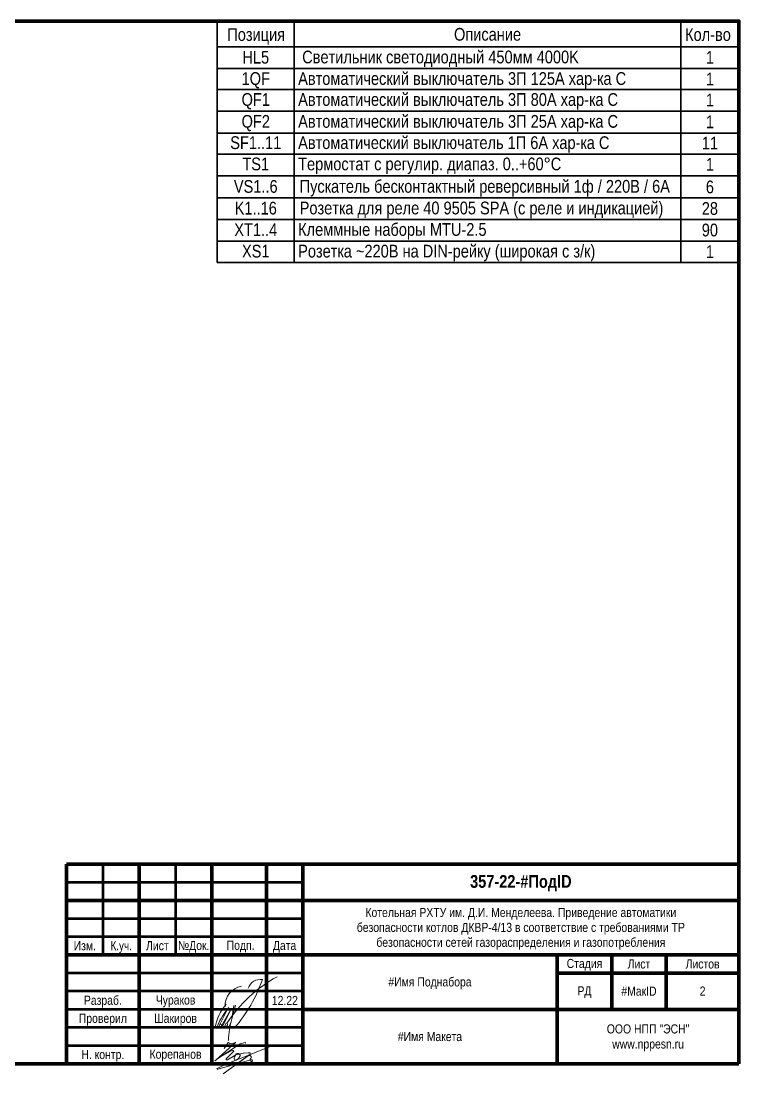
# Model space of a CAD drawing. Header units: millimetres. Extents: x -6000 to 26000, y -6000 to 26000.
# Drawn here: x 217.5 to 415, y -5365.6 to -5075.9 of the extents above; entities that cross this region are included whole.
import ezdxf

# ---------------------------------------------------------------- set-up
doc = ezdxf.new("R2010")
doc.units = ezdxf.units.MM
doc.header["$MEASUREMENT"] = 0
for name, color, linetype, lineweight in [('0_Ном._пера__1', 7, 'Continuous', 15), ('0_Ном._пера__241', 7, 'Continuous', 50), ('0_Ном._пера__246', 7, 'Continuous', 100), ('2D - Общий_Ном._пера__21', 7, 'Continuous', 30), ('Аннотация - Текст_Ном._пера__1', 7, 'Continuous', 15)]:
    doc.layers.add(name, color=color, linetype=linetype, lineweight=lineweight)
doc.layers.add('0_Ном._пера__9', color=7, linetype='Continuous', lineweight=15, true_color=0x3dad99)
doc.styles.add('СГЕНЕРИР_СТИЛЬ_1', font='')
doc.styles.add('СГЕНЕРИР_СТИЛЬ_4', font='')
doc.styles.get('СГЕНЕРИР_СТИЛЬ_1').set_extended_font_data('Arial Narrow')
doc.styles.get('СГЕНЕРИР_СТИЛЬ_4').set_extended_font_data('Arial Narrow', bold=True)

msp = doc.modelspace()

# ---------------------------------------------------------------- linework, layer by layer
at = {"layer": '0_Ном._пера__241', "color": 7, "linetype": 'Continuous', "lineweight": 50}
for p, q in [((240, -5307.86), (240, -5332.86)), ((260, -5307.86), (260, -5332.86)), ((230, -5312.86), (295, -5312.86)), ((230, -5322.86), (295, -5322.86)), ((295, -5327.86), (230, -5327.86)), ((295, -5337.86), (230, -5337.86)), ((295, -5342.86), (230, -5342.86)), ((295, -5347.86), (230, -5347.86)), ((295, -5352.86), (230, -5352.86)), ((295, -5357.86), (230, -5357.86))]:
    msp.add_line(p, q, dxfattribs=at)
at = {"layer": '0_Ном._пера__246', "color": 7, "linetype": 'Continuous', "lineweight": 100}
for p, q in [((415, -5307.86), (230, -5307.86)), ((230, -5307.86), (230, -5362.86)), ((250, -5307.86), (250, -5362.86)), ((270, -5307.86), (270, -5362.86)), ((285, -5307.86), (285, -5362.86)), ((295, -5307.86), (295, -5362.86)), ((415, -5317.86), (230, -5317.86)), ((415, -5332.86), (230, -5332.86)), ((365, -5362.86), (365, -5332.86)), ((380, -5332.86), (380, -5347.86)), ((395, -5332.86), (395, -5347.86)), ((415, -5337.86), (365, -5337.86)), ((415, -5347.86), (295, -5347.86))]:
    msp.add_line(p, q, dxfattribs=at)
at = {"layer": '0_Ном._пера__246', "color": 7, "linetype": 'Continuous', "lineweight": 100, "flags": 128}
msp.add_lwpolyline([(415, -5362.86), (415, -5075.86), (20, -5075.86), (20, -5362.86)], close=True, dxfattribs=at)
at = {"layer": '0_Ном._пера__9', "color": 135, "linetype": 'Continuous', "lineweight": 15, "true_color": 0x3dad99}
for p, q in [((274.54, -5347.21), (271.86, -5352.75)), ((272.35, -5352.85), (275.1, -5348.06)), ((275.1, -5348.06), (272.84, -5352.75)), ((275.49, -5350.5), (276.47, -5346.74)), ((275.49, -5350.5), (276.07, -5346.76)), ((274.27, -5351.92), (274.13, -5352.96)), ((274.53, -5353.01), (275.27, -5351.27)), ((273.33, -5352.85), (273.51, -5352.53))]:
    msp.add_line(p, q, dxfattribs=at)
at = {"layer": '0_Ном._пера__9', "color": 135, "linetype": 'Continuous', "lineweight": 15, "true_color": 0x3dad99, "flags": 128}
for points in [[(273.37, -5358.62), (274.48, -5356.99, -0.414214), (274.51, -5356.98), (274.64, -5357.07, 0.267949), (275.98, -5357.17), (276.48, -5356.93, -0.775573), (276.51, -5356.96), (271.17, -5361.71), (270.81, -5362.06), (270.95, -5361.91, 0.030067), (271.39, -5361.54), (276.91, -5357.85, -0.091908), (278.11, -5357.27), (279.12, -5357, -0.933541), (279.19, -5357.12)], [(271.87, -5361.23), (275.11, -5359.39, -0.08719), (275.64, -5359.16), (275.75, -5359.13, -0.702393), (275.98, -5359.47), (273.94, -5361.5, 0.136086), (273.9, -5361.6, 0.443716), (274.02, -5361.74), (274.18, -5361.74, 0.161222), (274.25, -5361.71), (276.29, -5360.52, -0.026522), (276.38, -5360.45, -0.768791), (276.46, -5360.52), (276.23, -5360.96, 0.105043), (276.11, -5361.38, 0.43472), (276.54, -5361.84, 0.16132), (276.66, -5361.8), (277.28, -5361.34, 0.102211), (277.56, -5361.02), (277.58, -5360.98, -0.023478), (277.62, -5360.92, 0.197304), (277.75, -5360.37, 0.161257), (277.69, -5360.26, 0.094433), (277.46, -5360.1), (277.44, -5360.09, 0.083774), (277.2, -5360.04, 0.05387), (276.8, -5360.06, 0.985858), (276.69, -5360.38), (278.65, -5359.94, -0.027151), (278.73, -5359.93), (280.02, -5359.78, -0.046388), (280.15, -5359.78), (280.38, -5359.8, -0.65616), (280.5, -5360.15), (273.14, -5365.63), (279.32, -5361.13), (280.16, -5360.57), (280.27, -5360.56, -0.038414), (280.38, -5360.55), (280.48, -5360.55), (280.5, -5360.55, -0.402341), (280.8, -5361.16, 0.020676), (280.78, -5361.22), (280.55, -5361.59, 0.467701), (280.83, -5362.2, 0.131652), (281.07, -5362.12, 0.726247), (280.97, -5361.74), (280.88, -5361.73, 0.115506), (280.74, -5361.74), (274.6, -5363.46), (271.6, -5364.28), (271.48, -5364.27, -0.747293), (271.44, -5364.12), (273.5, -5363.14), (286.93, -5357.67)]]:
    msp.add_lwpolyline(points, format="xyb", dxfattribs=at)
at = {"layer": '0_Ном._пера__9', "color": 135, "linetype": 'Continuous', "lineweight": 15, "true_color": 0x3dad99}
for centre, radius, start, end in [((306.41, -5372.69), 38.51, 118.6981, 146.8966), ((243.78, -5325.36), 42.61, 319.6537, 340.3805), ((283.34, -5343.14), 3.52, 80.6082, 161.7985), ((279.27, -5347), 5.66, 101.6434, 180.3746), ((283.79, -5355.1), 13.12, 138.6736, 169.7126), ((286.05, -5358.1), 15.59, 139.9163, 160.3208), ((272.19, -5352.55), 0.668, 353.3227, 96.6773), ((296.11, -5356.74), 21.55, 163.167, 179.0964), ((273.35, -5352.25), 0.661, 268.7016, 341.1724)]:
    msp.add_arc(centre, radius, start, end, dxfattribs=at)
msp.add_ellipse((273.9, -5352.32), major_axis=(0.248, 0.662), ratio=0.421875, dxfattribs=at)
at = {"layer": '2D - Общий_Ном._пера__21', "color": 7, "linetype": 'Continuous', "lineweight": 30}
for p, q in [((271.49, -5075.86), (271.49, -5142.33)), ((271.49, -5075.86), (415, -5075.86)), ((292.66, -5075.86), (292.66, -5142.33)), ((399.02, -5075.86), (399.02, -5142.33)), ((415, -5075.86), (415, -5142.33)), ((271.49, -5082.96), (415, -5082.96)), ((271.49, -5088.9), (415, -5088.9)), ((271.49, -5094.66), (415, -5094.66)), ((271.49, -5100.68), (415, -5100.68)), ((271.49, -5106.7), (415, -5106.7)), ((271.49, -5112.49), (415, -5112.49)), ((271.49, -5118.5), (415, -5118.5)), ((271.49, -5124.52), (415, -5124.52)), ((271.49, -5130.46), (415, -5130.46)), ((271.49, -5136.4), (415, -5136.4)), ((271.49, -5142.33), (415, -5142.33))]:
    msp.add_line(p, q, dxfattribs=at)

# ---------------------------------------------------------------- texts
at = {"layer": '0_Ном._пера__1', "color": 7, "linetype": 'Continuous', "lineweight": 15, "attachment_point": 5}
for s, insert, char_height, style in [('\\A1;{\\pqc;\\fArial Narrow|b1|i0|c204|p34;357-22\\fArial Narrow|b1|i0|c204|p34;-\\fArial Narrow|b1|i0|c204|p34;#ПодID}', (355, -5313.15), 3.5, 'СГЕНЕРИР_СТИЛЬ_4'), ('\\A1;{\\pqc;\\fArial Narrow|b0|i0|c204|p34;Изм.}', (235.04, -5330.35), 2.5, 'СГЕНЕРИР_СТИЛЬ_1'), ('\\A1;{\\W0.950000x;\\pqc;\\fArial Narrow|b0|i0|c204|p34;К.уч.}', (245.04, -5330.69), 2.5, 'СГЕНЕРИР_СТИЛЬ_1'), ('\\A1;{\\pqc;\\fArial Narrow|b0|i0|c204|p34;Лист}', (255, -5330.35), 2.5, 'СГЕНЕРИР_СТИЛЬ_1'), ('\\A1;{\\pqc;\\fArial Narrow|b0|i0|c204|p34;№Док.}', (265, -5330.62), 2.5, 'СГЕНЕРИР_СТИЛЬ_1'), ('\\A1;{\\pqc;\\fArial Narrow|b0|i0|c204|p34; Подп.}', (277.5, -5330.59), 2.5, 'СГЕНЕРИР_СТИЛЬ_1'), ('\\A1;{\\pqc;\\fArial Narrow|b0|i0|c204|p34;Дата}', (290, -5330.62), 2.5, 'СГЕНЕРИР_СТИЛЬ_1'), ('\\A1;{\\pqc;\\fArial Narrow|b0|i0|c204|p34;Стадия}', (372.5, -5335.59), 2.5, 'СГЕНЕРИР_СТИЛЬ_1'), ('\\A1;{\\pqc;\\fArial Narrow|b0|i0|c204|p34;Лист}', (387.5, -5335.37), 2.5, 'СГЕНЕРИР_СТИЛЬ_1'), ('\\A1;{\\pqc;\\fArial Narrow|b0|i0|c204|p34;Листов}', (405, -5335.37), 2.5, 'СГЕНЕРИР_СТИЛЬ_1'), ('\\A1;{\\pqc;\\fArial Narrow|b0|i0|c204|p34;#Имя Поднабора}', (330, -5340.67), 2.5, 'СГЕНЕРИР_СТИЛЬ_1'), ('\\A1;{\\pqc;\\fArial Narrow|b0|i0|c204|p34;РД}', (372.5, -5343.14), 2.5, 'СГЕНЕРИР_СТИЛЬ_1'), ('\\A1;{\\pqc;\\fArial Narrow|b0|i0|c204|p34;#МакID}', (387.5, -5342.85), 2.5, 'СГЕНЕРИР_СТИЛЬ_1'), ('\\A1;{\\pqc;\\fArial Narrow|b0|i0|c204|p34;#Имя Макета}', (330, -5355.35), 2.5, 'СГЕНЕРИР_СТИЛЬ_1')]:
    msp.add_mtext(s, dxfattribs=dict(at, insert=insert, char_height=char_height, style=style))
at = {"layer": '0_Ном._пера__1', "color": 7, "linetype": 'Continuous', "lineweight": 15, "insert": (355, -5325.67), "char_height": 2.5, "width": 102.1134, "attachment_point": 5, "line_spacing_factor": 0.984993, "style": 'СГЕНЕРИР_СТИЛЬ_1'}
msp.add_mtext('\\A1;{\\pqc;\\fArial Narrow|b0|i0|c204|p34;Котельная РХТУ им. Д.И. Менделеева. Приведение автоматики безопасности котлов ДКВР-4/13 в соответствие с требованиями ТР безопасности сетей газораспределения и газопотребления}', dxfattribs=at)
at = {"layer": '0_Ном._пера__1', "color": 7, "linetype": 'Continuous', "lineweight": 15, "insert": (390, -5355.68), "char_height": 2.5, "attachment_point": 5, "line_spacing_factor": 0.996855, "style": 'СГЕНЕРИР_СТИЛЬ_1'}
msp.add_mtext('\\A1;{\\pqc;\\fArial Narrow|b0|i0|c204|p34;ООО НПП "ЭСН"\\P\\pqc;\\fArial Narrow|b0|i0|c204|p34;www.nppesn.ru}', dxfattribs=at)
at = {"layer": 'Аннотация - Текст_Ном._пера__1', "color": 7, "linetype": 'Continuous', "lineweight": 15, "style": 'СГЕНЕРИР_СТИЛЬ_1'}
for s, insert, char_height, attachment_point in [('\\A1;{\\pqc;\\fArial Narrow|b0|i0|c204|p34;Позиция}', (282.18, -5077.82), 3.5, 2), ('\\A1;{\\pqc;\\fArial Narrow|b0|i0|c204|p34;Описание}', (345.84, -5077.76), 3.5, 2), ('\\A1;{\\pqc;\\fArial Narrow|b0|i0|c204|p34;Кол\\fArial Narrow|b0|i0|c204|p34;-во}', (406.48, -5077.82), 3.5, 2), ('\\A1;{\\pqc;\\fArial Narrow|b0|i0|c204|p34;HL5}', (282.07, -5084.06), 3.5, 2), ('\\A1;{\\pql;\\fArial Narrow|b0|i0|c204|p34; Светильник светодиодный 450мм 4000K}', (293.73, -5084), 3.5, 1), ('\\A1;{\\pqc;\\fArial Narrow|b0|i0|c204|p34;1}', (407.01, -5084.13), 3.5, 2), ('\\A1;{\\pqc;\\fArial Narrow|b0|i0|c204|p34;1\\fArial Narrow|b0|i0|c204|p34;QF}', (282.07, -5089.93), 3.5, 2), ('\\A1;{\\pql;\\fArial Narrow|b0|i0|c204|p34;Автоматический выключатель 3П 125А хар-ка C}', (293.73, -5089.93), 3.5, 1), ('\\A1;{\\pqc;\\fArial Narrow|b0|i0|c204|p34;1}', (407.01, -5090.06), 3.5, 2), ('\\A1;{\\pqc;\\fArial Narrow|b0|i0|c204|p34;QF1}', (282.07, -5095.7), 3.5, 2), ('\\A1;{\\pql;\\fArial Narrow|b0|i0|c204|p34;Автоматический выключатель 3П 80А\\fArial Narrow|b0|i0|c204|p34; хар-ка C}', (293.73, -5095.7), 3.5, 1), ('\\A1;{\\pqc;\\fArial Narrow|b0|i0|c204|p34;1}', (407.01, -5095.83), 3.5, 2), ('\\A1;{\\pqc;\\fArial Narrow|b0|i0|c204|p34;QF\\fArial Narrow|b0|i0|c204|p34;2}', (282.07, -5101.72), 3.5, 2), ('\\A1;{\\pql;\\fArial Narrow|b0|i0|c204|p34;Автоматический выключатель 3П 25А хар-ка C}', (293.73, -5101.72), 3.5, 1), ('\\A1;{\\pqc;\\fArial Narrow|b0|i0|c204|p34;1}', (407.01, -5101.85), 3.5, 2), ('\\A1;{\\pqc;\\fArial Narrow|b0|i0|c204|p34;SF1..11}', (282.07, -5107.58), 3.5, 2), ('\\A1;{\\pql;\\fArial Narrow|b0|i0|c204|p34;Автоматический выключатель \\fArial Narrow|b0|i0|c204|p34;1\\fArial Narrow|b0|i0|c204|p34;П \\fArial Narrow|b0|i0|c204|p34;6\\fArial Narrow|b0|i0|c204|p34;А хар-ка C}', (293.73, -5107.58), 3.49402, 1), ('\\A1;{\\pqc;\\fArial Narrow|b0|i0|c204|p34;1\\fArial Narrow|b0|i0|c204|p34;1}', (407.01, -5107.71), 3.5, 2), ('\\A1;{\\pqc;\\fArial Narrow|b0|i0|c204|p34;TS1}', (282.07, -5113.44), 3.5, 2), ('\\A1;{\\pql;\\fArial Narrow|b0|i0|c204|p34;Термостат с рег\\fArial Narrow|b0|i0|c204|p34;улир\\fArial Narrow|b0|i0|c204|p34;. диапаз. 0..+60°С}', (293.73, -5113.44), 3.5, 1), ('\\A1;{\\pqc;\\fArial Narrow|b0|i0|c204|p34;1}', (407.01, -5113.57), 3.5, 2), ('\\A1;{\\pqc;\\fArial Narrow|b0|i0|c204|p34;VS1..6}', (282.07, -5119.62), 3.5, 2), ('\\A1;{\\pqc;\\fArial Narrow|b0|i0|c204|p34;П\\fArial Narrow|b0|i0|c204|p34;ускатель бесконтактный реверсивный\\fArial Narrow|b0|i0|c204|p34; 1ф / 220В / 6А}', (345.07, -5119.6), 3.5, 2), ('\\A1;{\\pqc;\\fArial Narrow|b0|i0|c204|p34;6}', (407.01, -5119.76), 3.5, 2), ('\\A1;{\\pqc;\\fArial Narrow|b0|i0|c204|p34;K1..\\fArial Narrow|b0|i0|c204|p34;16}', (282.07, -5125.6), 3.5, 2), ('\\A1;{\\pqc;\\fArial Narrow|b0|i0|c204|p34;Розетка для реле 40 9505 SPA (с реле и индикацией)}', (344.18, -5125.56), 3.5, 2), ('\\A1;{\\pqc;\\fArial Narrow|b0|i0|c204|p34;28}', (407.01, -5125.69), 3.5, 2), ('\\A1;{\\pqc;\\fArial Narrow|b0|i0|c204|p34;XT\\fArial Narrow|b0|i0|c204|p34;1..4}', (282.07, -5131.54), 3.5, 2), ('\\A1;{\\pql;\\fArial Narrow|b0|i0|c204|p34;Клеммные наборы MTU-2.5}', (293.73, -5131.47), 3.5, 1), ('\\A1;{\\pqc;\\fArial Narrow|b0|i0|c204|p34;90}', (407.01, -5131.62), 3.5, 2), ('\\A1;{\\pqc;\\fArial Narrow|b0|i0|c204|p34;XS1}', (282.07, -5137.43), 3.5, 2), ('\\A1;{\\pql;\\fArial Narrow|b0|i0|c204|p34;Розетка ~220В на DIN-рейку (широкая с з/к)}', (293.73, -5137.43), 3.5, 1), ('\\A1;{\\pqc;\\fArial Narrow|b0|i0|c204|p34;1}', (407.01, -5137.56), 3.5, 2), ('\\A1;{\\pqc;\\fArial Narrow|b0|i0|c204|p34;2}', (405, -5341.57), 2.5, 2), ('\\A1;{\\pqc;\\fArial Narrow|b0|i0|c204|p34;Разраб.}', (240, -5344.1), 2.5, 2), ('\\A1;{\\pqc;\\fArial Narrow|b0|i0|c204|p34;Чураков}', (260, -5344.03), 2.5, 2), ('\\A1;{\\pqc;\\fArial Narrow|b0|i0|c204|p34;12.22}', (290.08, -5344.16), 2.5, 2), ('\\A1;{\\pqc;\\fArial Narrow|b0|i0|c204|p34;Проверил}', (240, -5349.07), 2.5, 2), ('\\A1;{\\pqc;\\fArial Narrow|b0|i0|c204|p34;Шакиров}', (260, -5349.07), 2.5, 2), ('\\A1;{\\pqc;\\fArial Narrow|b0|i0|c204|p34;Н. контр.}', (240, -5359.02), 2.5, 2), ('\\A1;{\\pqc;\\fArial Narrow|b0|i0|c204|p34;Корепанов}', (260, -5358.94), 2.5, 2)]:
    msp.add_mtext(s, dxfattribs=dict(at, insert=insert, char_height=char_height, attachment_point=attachment_point))

doc.saveas('drawing.dxf')
